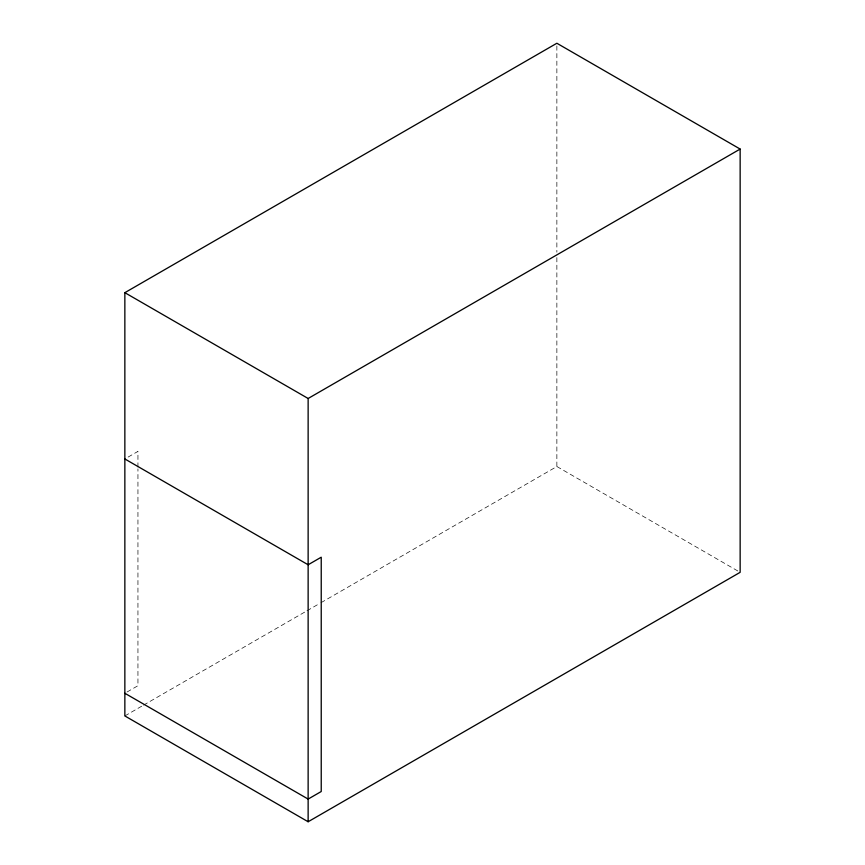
<?xml version="1.0" encoding="UTF-8"?>
<svg xmlns="http://www.w3.org/2000/svg" width="865" height="865" viewBox="0 0 865 865"><rect width="100%" height="100%" fill="white"/><g stroke="black" fill="none" stroke-linecap="round" stroke-linejoin="round"><path stroke-width="0.65" stroke-dasharray="4.33 3.24" d="M128.128 457.066L137.946 451.389L137.946 467.554M127.036 692L137.946 685.707L137.946 468.906M124.852 715.939L142.368 705.818M143.536 705.148L305.832 611.447M306.999 610.777L319.845 603.359M321.012 602.689L556.865 466.516L740.148 572.327M556.865 45.942L556.865 252.191M556.865 257.575L556.865 466.516"/><path stroke-width="1.3" d="M124.852 292.673L556.865 43.25L740.148 149.061L740.148 572.327L308.135 821.75L124.852 715.939L124.852 292.673L308.135 398.484L740.148 149.061M124.852 458.958L308.135 564.769L321.229 557.211L321.229 791.518L308.135 799.076L124.852 693.265M308.135 398.484L308.135 821.75"/></g></svg>
